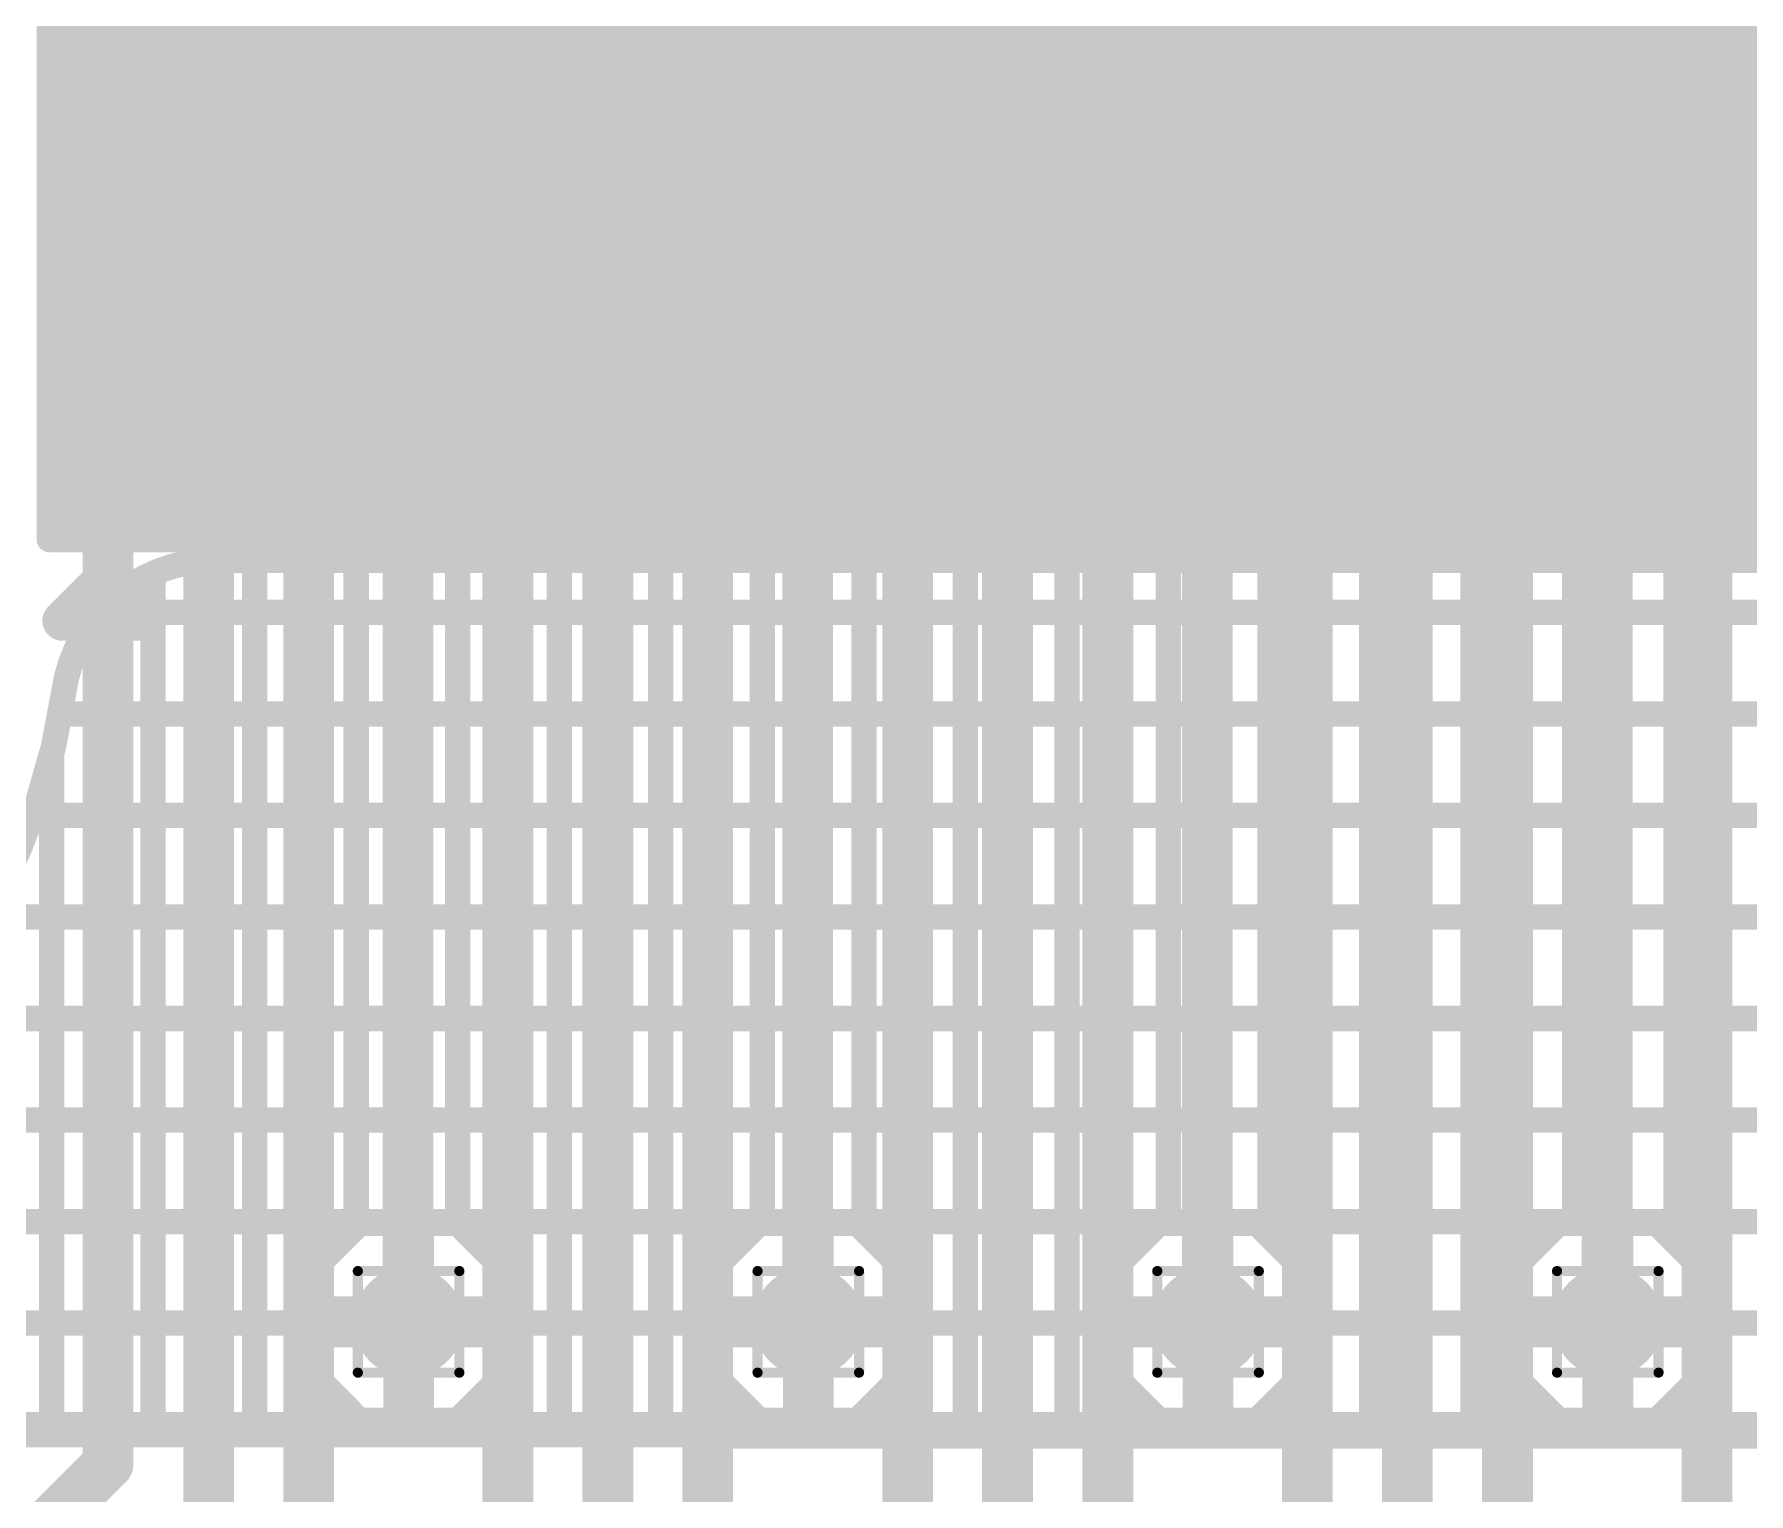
# Model space of a CAD drawing. Header units: millimetres. Extents: x 0 to 13.2, y -0.1 to 6.1.
# Drawn here: x 3.5545 to 3.8922, y 3.8461 to 4.1336 of the extents above; entities that cross this region are included whole.
import ezdxf

# ---------------------------------------------------------------- set-up
doc = ezdxf.new("R2010")
doc.units = ezdxf.units.MM
doc.header["$MEASUREMENT"] = 0
for name, color, linetype in [('BottomLayer', 5, 'Continuous'), ('BottomOverlay', 54, 'Continuous'), ('BottomPaste', 16, 'Continuous'), ('BottomSolder', 6, 'Continuous'), ('DrillDrawing', 1, 'Continuous'), ('TopLayer', 1, 'Continuous'), ('TopSolder', 216, 'Continuous'), ('ViaHoleLayer', 16, 'Continuous')]:
    doc.layers.add(name, color=color, linetype=linetype)

# ---------------------------------------------------------------- blocks, each defined once
blk = doc.blocks.new('32_____R______P_____B_9')
at = {"layer": 'BottomLayer'}
for points in [[(-0.29921, -0.07874), (-0.31102, -0.07874), (-0.31102, 0.07874), (-0.29921, 0.07874)], [(-0.27953, -0.07874), (-0.29134, -0.07874), (-0.29134, 0.07874), (-0.27953, 0.07874)], [(-0.25984, -0.07874), (-0.27165, -0.07874), (-0.27165, 0.07874), (-0.25984, 0.07874)], [(-0.24016, -0.07874), (-0.25197, -0.07874), (-0.25197, 0.07874), (-0.24016, 0.07874)], [(-0.22047, -0.07874), (-0.23228, -0.07874), (-0.23228, 0.07874), (-0.22047, 0.07874)], [(-0.20079, -0.07874), (-0.2126, -0.07874), (-0.2126, 0.07874), (-0.20079, 0.07874)], [(-0.1811, -0.07874), (-0.19291, -0.07874), (-0.19291, 0.07874), (-0.1811, 0.07874)], [(-0.16142, -0.07874), (-0.17323, -0.07874), (-0.17323, 0.07874), (-0.16142, 0.07874)], [(-0.14173, -0.07874), (-0.15354, -0.07874), (-0.15354, 0.07874), (-0.14173, 0.07874)], [(-0.12205, -0.07874), (-0.13386, -0.07874), (-0.13386, 0.07874), (-0.12205, 0.07874)], [(-0.10236, -0.07874), (-0.11417, -0.07874), (-0.11417, 0.07874), (-0.10236, 0.07874)], [(-0.08268, -0.07874), (-0.09449, -0.07874), (-0.09449, 0.07874), (-0.08268, 0.07874)], [(-0.06299, -0.07874), (-0.0748, -0.07874), (-0.0748, 0.07874), (-0.06299, 0.07874)], [(-0.04331, -0.07874), (-0.05512, -0.07874), (-0.05512, 0.07874), (-0.04331, 0.07874)], [(-0.02362, -0.07874), (-0.03543, -0.07874), (-0.03543, 0.07874), (-0.02362, 0.07874)], [(-0.00394, -0.07874), (-0.01575, -0.07874), (-0.01575, 0.07874), (-0.00394, 0.07874)], [(0.01575, -0.07874), (0.00394, -0.07874), (0.00394, 0.07874), (0.01575, 0.07874)], [(0.03543, -0.07874), (0.02362, -0.07874), (0.02362, 0.07874), (0.03543, 0.07874)], [(0.05512, -0.07874), (0.04331, -0.07874), (0.04331, 0.07874), (0.05512, 0.07874)], [(0.0748, -0.07874), (0.06299, -0.07874), (0.06299, 0.07874), (0.0748, 0.07874)], [(0.09449, -0.07874), (0.08268, -0.07874), (0.08268, 0.07874), (0.09449, 0.07874)], [(0.11417, -0.07874), (0.10236, -0.07874), (0.10236, 0.07874), (0.11417, 0.07874)], [(0.13386, -0.07874), (0.12205, -0.07874), (0.12205, 0.07874), (0.13386, 0.07874)], [(0.15354, -0.07874), (0.14173, -0.07874), (0.14173, 0.07874), (0.15354, 0.07874)], [(0.17323, -0.07874), (0.16142, -0.07874), (0.16142, 0.07874), (0.17323, 0.07874)], [(0.19291, -0.07874), (0.1811, -0.07874), (0.1811, 0.07874), (0.19291, 0.07874)], [(0.2126, -0.07874), (0.20079, -0.07874), (0.20079, 0.07874), (0.2126, 0.07874)], [(0.23228, -0.07874), (0.22047, -0.07874), (0.22047, 0.07874), (0.23228, 0.07874)], [(0.25197, -0.07874), (0.24016, -0.07874), (0.24016, 0.07874), (0.25197, 0.07874)], [(0.27165, -0.07874), (0.25984, -0.07874), (0.25984, 0.07874), (0.27165, 0.07874)], [(0.29134, -0.07874), (0.27953, -0.07874), (0.27953, 0.07874), (0.29134, 0.07874)], [(0.31102, -0.07874), (0.29921, -0.07874), (0.29921, 0.07874), (0.31102, 0.07874)]]:
    blk.add_hatch(color=5, dxfattribs=at).paths.add_polyline_path(points)
at = {"layer": 'BottomPaste'}
for points in [[(-0.29921, -0.07874), (-0.31102, -0.07874), (-0.31102, 0.07874), (-0.29921, 0.07874)], [(-0.27953, -0.07874), (-0.29134, -0.07874), (-0.29134, 0.07874), (-0.27953, 0.07874)], [(-0.25984, -0.07874), (-0.27165, -0.07874), (-0.27165, 0.07874), (-0.25984, 0.07874)], [(-0.24016, -0.07874), (-0.25197, -0.07874), (-0.25197, 0.07874), (-0.24016, 0.07874)], [(-0.22047, -0.07874), (-0.23228, -0.07874), (-0.23228, 0.07874), (-0.22047, 0.07874)], [(-0.20079, -0.07874), (-0.2126, -0.07874), (-0.2126, 0.07874), (-0.20079, 0.07874)], [(-0.1811, -0.07874), (-0.19291, -0.07874), (-0.19291, 0.07874), (-0.1811, 0.07874)], [(-0.16142, -0.07874), (-0.17323, -0.07874), (-0.17323, 0.07874), (-0.16142, 0.07874)], [(-0.14173, -0.07874), (-0.15354, -0.07874), (-0.15354, 0.07874), (-0.14173, 0.07874)], [(-0.12205, -0.07874), (-0.13386, -0.07874), (-0.13386, 0.07874), (-0.12205, 0.07874)], [(-0.10236, -0.07874), (-0.11417, -0.07874), (-0.11417, 0.07874), (-0.10236, 0.07874)], [(-0.08268, -0.07874), (-0.09449, -0.07874), (-0.09449, 0.07874), (-0.08268, 0.07874)], [(-0.06299, -0.07874), (-0.0748, -0.07874), (-0.0748, 0.07874), (-0.06299, 0.07874)], [(-0.04331, -0.07874), (-0.05512, -0.07874), (-0.05512, 0.07874), (-0.04331, 0.07874)], [(-0.02362, -0.07874), (-0.03543, -0.07874), (-0.03543, 0.07874), (-0.02362, 0.07874)], [(-0.00394, -0.07874), (-0.01575, -0.07874), (-0.01575, 0.07874), (-0.00394, 0.07874)], [(0.01575, -0.07874), (0.00394, -0.07874), (0.00394, 0.07874), (0.01575, 0.07874)], [(0.03543, -0.07874), (0.02362, -0.07874), (0.02362, 0.07874), (0.03543, 0.07874)], [(0.05512, -0.07874), (0.04331, -0.07874), (0.04331, 0.07874), (0.05512, 0.07874)], [(0.0748, -0.07874), (0.06299, -0.07874), (0.06299, 0.07874), (0.0748, 0.07874)], [(0.09449, -0.07874), (0.08268, -0.07874), (0.08268, 0.07874), (0.09449, 0.07874)], [(0.11417, -0.07874), (0.10236, -0.07874), (0.10236, 0.07874), (0.11417, 0.07874)], [(0.13386, -0.07874), (0.12205, -0.07874), (0.12205, 0.07874), (0.13386, 0.07874)], [(0.15354, -0.07874), (0.14173, -0.07874), (0.14173, 0.07874), (0.15354, 0.07874)], [(0.17323, -0.07874), (0.16142, -0.07874), (0.16142, 0.07874), (0.17323, 0.07874)], [(0.19291, -0.07874), (0.1811, -0.07874), (0.1811, 0.07874), (0.19291, 0.07874)], [(0.2126, -0.07874), (0.20079, -0.07874), (0.20079, 0.07874), (0.2126, 0.07874)], [(0.23228, -0.07874), (0.22047, -0.07874), (0.22047, 0.07874), (0.23228, 0.07874)], [(0.25197, -0.07874), (0.24016, -0.07874), (0.24016, 0.07874), (0.25197, 0.07874)], [(0.27165, -0.07874), (0.25984, -0.07874), (0.25984, 0.07874), (0.27165, 0.07874)], [(0.29134, -0.07874), (0.27953, -0.07874), (0.27953, 0.07874), (0.29134, 0.07874)], [(0.31102, -0.07874), (0.29921, -0.07874), (0.29921, 0.07874), (0.31102, 0.07874)]]:
    blk.add_hatch(color=16, dxfattribs=at).paths.add_polyline_path(points)
at = {"layer": 'BottomSolder'}
for points in [[(-0.29521, -0.08274), (-0.31502, -0.08274), (-0.31502, 0.08274), (-0.29521, 0.08274)], [(-0.27553, -0.08274), (-0.29534, -0.08274), (-0.29534, 0.08274), (-0.27553, 0.08274)], [(-0.25584, -0.08274), (-0.27565, -0.08274), (-0.27565, 0.08274), (-0.25584, 0.08274)], [(-0.23616, -0.08274), (-0.25597, -0.08274), (-0.25597, 0.08274), (-0.23616, 0.08274)], [(-0.21647, -0.08274), (-0.23628, -0.08274), (-0.23628, 0.08274), (-0.21647, 0.08274)], [(-0.19679, -0.08274), (-0.2166, -0.08274), (-0.2166, 0.08274), (-0.19679, 0.08274)], [(-0.1771, -0.08274), (-0.19691, -0.08274), (-0.19691, 0.08274), (-0.1771, 0.08274)], [(-0.15742, -0.08274), (-0.17723, -0.08274), (-0.17723, 0.08274), (-0.15742, 0.08274)], [(-0.13773, -0.08274), (-0.15754, -0.08274), (-0.15754, 0.08274), (-0.13773, 0.08274)], [(-0.11805, -0.08274), (-0.13786, -0.08274), (-0.13786, 0.08274), (-0.11805, 0.08274)], [(-0.09836, -0.08274), (-0.11817, -0.08274), (-0.11817, 0.08274), (-0.09836, 0.08274)], [(-0.07868, -0.08274), (-0.09849, -0.08274), (-0.09849, 0.08274), (-0.07868, 0.08274)], [(-0.05899, -0.08274), (-0.0788, -0.08274), (-0.0788, 0.08274), (-0.05899, 0.08274)], [(-0.03931, -0.08274), (-0.05912, -0.08274), (-0.05912, 0.08274), (-0.03931, 0.08274)], [(-0.01962, -0.08274), (-0.03943, -0.08274), (-0.03943, 0.08274), (-0.01962, 0.08274)], [(0.00006, -0.08274), (-0.01975, -0.08274), (-0.01975, 0.08274), (0.00006, 0.08274)], [(0.01975, -0.08274), (-0.00006, -0.08274), (-0.00006, 0.08274), (0.01975, 0.08274)], [(0.03943, -0.08274), (0.01962, -0.08274), (0.01962, 0.08274), (0.03943, 0.08274)], [(0.05912, -0.08274), (0.03931, -0.08274), (0.03931, 0.08274), (0.05912, 0.08274)], [(0.0788, -0.08274), (0.05899, -0.08274), (0.05899, 0.08274), (0.0788, 0.08274)], [(0.09849, -0.08274), (0.07868, -0.08274), (0.07868, 0.08274), (0.09849, 0.08274)], [(0.11817, -0.08274), (0.09836, -0.08274), (0.09836, 0.08274), (0.11817, 0.08274)], [(0.13786, -0.08274), (0.11805, -0.08274), (0.11805, 0.08274), (0.13786, 0.08274)], [(0.15754, -0.08274), (0.13773, -0.08274), (0.13773, 0.08274), (0.15754, 0.08274)], [(0.17723, -0.08274), (0.15742, -0.08274), (0.15742, 0.08274), (0.17723, 0.08274)], [(0.19691, -0.08274), (0.1771, -0.08274), (0.1771, 0.08274), (0.19691, 0.08274)], [(0.2166, -0.08274), (0.19679, -0.08274), (0.19679, 0.08274), (0.2166, 0.08274)], [(0.23628, -0.08274), (0.21647, -0.08274), (0.21647, 0.08274), (0.23628, 0.08274)], [(0.25597, -0.08274), (0.23616, -0.08274), (0.23616, 0.08274), (0.25597, 0.08274)], [(0.27565, -0.08274), (0.25584, -0.08274), (0.25584, 0.08274), (0.27565, 0.08274)], [(0.29534, -0.08274), (0.27553, -0.08274), (0.27553, 0.08274), (0.29534, 0.08274)], [(0.31502, -0.08274), (0.29521, -0.08274), (0.29521, 0.08274), (0.31502, 0.08274)]]:
    blk.add_hatch(color=6, dxfattribs=at).paths.add_polyline_path(points)
at = {"layer": 'BottomOverlay'}
for points, const_width in [([(0.31412, 0.1), (0.29912, 0.1)], 0.00787), ([(0.30612, 0.093), (0.29912, 0.1)], 0.00787), ([(0.31412, 0.1), (0.30712, 0.093)], 0.00787), ([(-0.31669, 0.084), (-0.31669, -0.079)], 0.005), ([(0.31669, 0.084), (-0.31669, 0.084)], 0.005), ([(0.31669, 0.084), (0.19512, 0.084)], 0.005), ([(0.31669, 0.084), (0.31669, -0.079)], 0.005)]:
    blk.add_lwpolyline(points, dxfattribs=dict(at, const_width=const_width))
for points, const_width in [([(0.29715, 0.1, 1), (0.30109, 0.1, 1)], 0.00394), ([(0.29715, 0.1, 1), (0.30109, 0.1, 1)], 0.00394), ([(0.31215, 0.1, 1), (0.31609, 0.1, 1)], 0.00394), ([(0.31215, 0.1, 1), (0.31609, 0.1, 1)], 0.00394), ([(0.30415, 0.093, 1), (0.30809, 0.093, 1)], 0.00394), ([(0.30515, 0.093, 1), (0.30909, 0.093, 1)], 0.00394), ([(-0.31794, 0.084, 1), (-0.31544, 0.084, 1)], 0.0025), ([(-0.31794, 0.084, 1), (-0.31544, 0.084, 1)], 0.0025), ([(0.19387, 0.084, 1), (0.19637, 0.084, 1)], 0.0025), ([(0.31544, 0.084, 1), (0.31794, 0.084, 1)], 0.0025), ([(0.31544, 0.084, 1), (0.31794, 0.084, 1)], 0.0025), ([(0.31544, 0.084, 1), (0.31794, 0.084, 1)], 0.0025), ([(-0.31794, -0.079, 1), (-0.31544, -0.079, 1)], 0.0025), ([(0.31544, -0.079, 1), (0.31794, -0.079, 1)], 0.0025)]:
    blk.add_lwpolyline(points, format="xyb", close=True, dxfattribs=dict(at, const_width=const_width))

msp = doc.modelspace()

# ---------------------------------------------------------------- hatches: boundary and pattern name
at = {"layer": 'BottomLayer'}
h = msp.add_hatch(color=5, dxfattribs=at)
edge = h.paths.add_edge_path()
edge.add_arc((3.62819, 3.88), 0.00689, 0, 360)
h = msp.add_hatch(color=5, dxfattribs=at)
edge = h.paths.add_edge_path()
edge.add_arc((3.70693, 3.88), 0.00689, 0, 360)
h = msp.add_hatch(color=5, dxfattribs=at)
edge = h.paths.add_edge_path()
edge.add_arc((3.78567, 3.88), 0.00689, 0, 360)
h = msp.add_hatch(color=5, dxfattribs=at)
edge = h.paths.add_edge_path()
edge.add_arc((3.86441, 3.88), 0.00689, 0, 360)
at = {"layer": 'BottomSolder'}
h = msp.add_hatch(color=6, dxfattribs=at)
edge = h.paths.add_edge_path()
edge.add_arc((3.62819, 3.88), 0.01089, 0, 360)
h = msp.add_hatch(color=6, dxfattribs=at)
edge = h.paths.add_edge_path()
edge.add_arc((3.70693, 3.88), 0.01089, 0, 360)
h = msp.add_hatch(color=6, dxfattribs=at)
edge = h.paths.add_edge_path()
edge.add_arc((3.78567, 3.88), 0.01089, 0, 360)
h = msp.add_hatch(color=6, dxfattribs=at)
edge = h.paths.add_edge_path()
edge.add_arc((3.86441, 3.88), 0.01089, 0, 360)
at = {"layer": 'TopLayer'}
h = msp.add_hatch(color=1, dxfattribs=at)
edge = h.paths.add_edge_path()
edge.add_arc((3.62819, 3.88), 0.00689, 0, 360)
h = msp.add_hatch(color=1, dxfattribs=at)
edge = h.paths.add_edge_path()
edge.add_arc((3.70693, 3.88), 0.00689, 0, 360)
h = msp.add_hatch(color=1, dxfattribs=at)
edge = h.paths.add_edge_path()
edge.add_arc((3.78567, 3.88), 0.00689, 0, 360)
h = msp.add_hatch(color=1, dxfattribs=at)
edge = h.paths.add_edge_path()
edge.add_arc((3.86441, 3.88), 0.00689, 0, 360)
at = {"layer": 'TopSolder'}
h = msp.add_hatch(color=216, dxfattribs=at)
edge = h.paths.add_edge_path()
edge.add_arc((3.62819, 3.88), 0.01089, 0, 360)
h = msp.add_hatch(color=216, dxfattribs=at)
edge = h.paths.add_edge_path()
edge.add_arc((3.70693, 3.88), 0.01089, 0, 360)
h = msp.add_hatch(color=216, dxfattribs=at)
edge = h.paths.add_edge_path()
edge.add_arc((3.78567, 3.88), 0.01089, 0, 360)
h = msp.add_hatch(color=216, dxfattribs=at)
edge = h.paths.add_edge_path()
edge.add_arc((3.86441, 3.88), 0.01089, 0, 360)
at = {"layer": 'ViaHoleLayer'}
h = msp.add_hatch(color=16, dxfattribs=at)
edge = h.paths.add_edge_path()
edge.add_arc((3.62819, 3.88), 0.00394, 0, 360)
h = msp.add_hatch(color=16, dxfattribs=at)
edge = h.paths.add_edge_path()
edge.add_arc((3.70693, 3.88), 0.00394, 0, 360)
h = msp.add_hatch(color=16, dxfattribs=at)
edge = h.paths.add_edge_path()
edge.add_arc((3.78567, 3.88), 0.00394, 0, 360)
h = msp.add_hatch(color=16, dxfattribs=at)
edge = h.paths.add_edge_path()
edge.add_arc((3.86441, 3.88), 0.00394, 0, 360)

# ---------------------------------------------------------------- linework, layer by layer
at = {"layer": 'BottomLayer', "const_width": 0.01}
for points in [[(3.569, 3.852), (3.569, 4.1181)], [(3.58868, 4.1181), (3.58879, 4.118)], [(3.58879, 3.8204), (3.58879, 4.118)], [(3.60837, 4.1181), (3.60852, 4.11795)], [(3.60852, 3.76), (3.60852, 4.11795)], [(3.62806, 3.88), (3.62806, 4.1181)], [(3.64774, 3.76862), (3.64774, 4.1181)], [(3.66743, 3.8203), (3.66743, 4.1181)], [(3.68711, 3.76), (3.68711, 4.1181)], [(3.7068, 3.88), (3.7068, 4.1181)], [(3.72648, 3.72348), (3.72648, 4.1181)], [(3.74617, 3.8203), (3.74617, 4.1181)], [(3.76585, 4.1181), (3.76592, 4.11803)], [(3.76592, 3.76007), (3.76592, 4.11803)], [(3.78554, 3.88), (3.78554, 4.1181)], [(3.80522, 3.66022), (3.80522, 4.1181)], [(3.82491, 3.8203), (3.82491, 4.1181)], [(3.84459, 4.1181), (3.84466, 4.11803)], [(3.84466, 3.76007), (3.84466, 4.11803)], [(3.86428, 3.88), (3.86428, 4.1181)], [(3.88396, 3.67404), (3.88396, 4.1181)], [(3.549, 3.832), (3.569, 3.852)]]:
    msp.add_lwpolyline(points, dxfattribs=at)
at = {"layer": 'BottomLayer', "const_width": 0.005}
for points in [[(3.5665, 4.1181, 1), (3.5715, 4.1181, 1)], [(3.58618, 4.1181, 1), (3.59118, 4.1181, 1)], [(3.58629, 4.118, 1), (3.59129, 4.118, 1)], [(3.58629, 4.118, 1), (3.59129, 4.118, 1)], [(3.60587, 4.1181, 1), (3.61087, 4.1181, 1)], [(3.60602, 4.11795, 1), (3.61102, 4.11795, 1)], [(3.60602, 4.11795, 1), (3.61102, 4.11795, 1)], [(3.62556, 4.1181, 1), (3.63056, 4.1181, 1)], [(3.64524, 4.1181, 1), (3.65024, 4.1181, 1)], [(3.66493, 4.1181, 1), (3.66993, 4.1181, 1)], [(3.68461, 4.1181, 1), (3.68961, 4.1181, 1)], [(3.7043, 4.1181, 1), (3.7093, 4.1181, 1)], [(3.72398, 4.1181, 1), (3.72898, 4.1181, 1)], [(3.74367, 4.1181, 1), (3.74867, 4.1181, 1)], [(3.76335, 4.1181, 1), (3.76835, 4.1181, 1)], [(3.76342, 4.11803, 1), (3.76842, 4.11803, 1)], [(3.76342, 4.11803, 1), (3.76842, 4.11803, 1)], [(3.78304, 4.1181, 1), (3.78804, 4.1181, 1)], [(3.80272, 4.1181, 1), (3.80772, 4.1181, 1)], [(3.82241, 4.1181, 1), (3.82741, 4.1181, 1)], [(3.84209, 4.1181, 1), (3.84709, 4.1181, 1)], [(3.84216, 4.11803, 1), (3.84716, 4.11803, 1)], [(3.84216, 4.11803, 1), (3.84716, 4.11803, 1)], [(3.86178, 4.1181, 1), (3.86678, 4.1181, 1)], [(3.88146, 4.1181, 1), (3.88646, 4.1181, 1)], [(3.62556, 3.88, 1), (3.63056, 3.88, 1)], [(3.7043, 3.88, 1), (3.7093, 3.88, 1)], [(3.78304, 3.88, 1), (3.78804, 3.88, 1)], [(3.86178, 3.88, 1), (3.86678, 3.88, 1)], [(3.5665, 3.852, 1), (3.5715, 3.852, 1)], [(3.5665, 3.852, 1), (3.5715, 3.852, 1)]]:
    msp.add_lwpolyline(points, format="xyb", close=True, dxfattribs=at)
at = {"layer": 'DrillDrawing', "const_width": 0.002}
for points in [[(3.61819, 3.89), (3.63819, 3.89)], [(3.61819, 3.87), (3.61819, 3.89)], [(3.63819, 3.87), (3.63819, 3.89)], [(3.69693, 3.89), (3.71693, 3.89)], [(3.69693, 3.87), (3.69693, 3.89)], [(3.71693, 3.87), (3.71693, 3.89)], [(3.77567, 3.89), (3.79567, 3.89)], [(3.77567, 3.87), (3.77567, 3.89)], [(3.79567, 3.87), (3.79567, 3.89)], [(3.85441, 3.89), (3.87441, 3.89)], [(3.85441, 3.87), (3.85441, 3.89)], [(3.87441, 3.87), (3.87441, 3.89)], [(3.61819, 3.87), (3.63819, 3.87)], [(3.69693, 3.87), (3.71693, 3.87)], [(3.77567, 3.87), (3.79567, 3.87)], [(3.85441, 3.87), (3.87441, 3.87)]]:
    msp.add_lwpolyline(points, dxfattribs=at)
at = {"layer": 'DrillDrawing', "const_width": 0.001}
for points in [[(3.61769, 3.89, 1), (3.61869, 3.89, 1)], [(3.61769, 3.89, 1), (3.61869, 3.89, 1)], [(3.63769, 3.89, 1), (3.63869, 3.89, 1)], [(3.63769, 3.89, 1), (3.63869, 3.89, 1)], [(3.69643, 3.89, 1), (3.69743, 3.89, 1)], [(3.69643, 3.89, 1), (3.69743, 3.89, 1)], [(3.71643, 3.89, 1), (3.71743, 3.89, 1)], [(3.71643, 3.89, 1), (3.71743, 3.89, 1)], [(3.77517, 3.89, 1), (3.77617, 3.89, 1)], [(3.77517, 3.89, 1), (3.77617, 3.89, 1)], [(3.79517, 3.89, 1), (3.79617, 3.89, 1)], [(3.79517, 3.89, 1), (3.79617, 3.89, 1)], [(3.85391, 3.89, 1), (3.85491, 3.89, 1)], [(3.85391, 3.89, 1), (3.85491, 3.89, 1)], [(3.87391, 3.89, 1), (3.87491, 3.89, 1)], [(3.87391, 3.89, 1), (3.87491, 3.89, 1)], [(3.61769, 3.87, 1), (3.61869, 3.87, 1)], [(3.61769, 3.87, 1), (3.61869, 3.87, 1)], [(3.63769, 3.87, 1), (3.63869, 3.87, 1)], [(3.63769, 3.87, 1), (3.63869, 3.87, 1)], [(3.69643, 3.87, 1), (3.69743, 3.87, 1)], [(3.69643, 3.87, 1), (3.69743, 3.87, 1)], [(3.71643, 3.87, 1), (3.71743, 3.87, 1)], [(3.71643, 3.87, 1), (3.71743, 3.87, 1)], [(3.77517, 3.87, 1), (3.77617, 3.87, 1)], [(3.77517, 3.87, 1), (3.77617, 3.87, 1)], [(3.79517, 3.87, 1), (3.79617, 3.87, 1)], [(3.79517, 3.87, 1), (3.79617, 3.87, 1)], [(3.85391, 3.87, 1), (3.85491, 3.87, 1)], [(3.85391, 3.87, 1), (3.85491, 3.87, 1)], [(3.87391, 3.87, 1), (3.87491, 3.87, 1)], [(3.87391, 3.87, 1), (3.87491, 3.87, 1)]]:
    msp.add_lwpolyline(points, format="xyb", close=True, dxfattribs=at)
at = {"layer": 'TopLayer', "const_width": 0.005}
for points in [[(3.56028, 4.00407, -0.374989), (3.59, 4.03)], [(3.56028, 4.00407, -0.414969), (3.42686, 3.9038)]]:
    msp.add_lwpolyline(points, format="xyb", dxfattribs=at)
at = {"layer": 'TopLayer'}
for points, const_width in [([(3.59, 4.03), (4.157, 4.03)], 0.005), ([(3.59787, 3.8578), (3.59787, 4.03)], 0.005), ([(3.61787, 3.89876), (3.61787, 4.03)], 0.005), ([(3.63787, 3.89939), (3.63787, 4.03)], 0.005), ([(3.65787, 3.8578), (3.65787, 4.03)], 0.005), ([(3.67787, 3.8578), (3.67787, 4.03)], 0.005), ([(3.69787, 3.89939), (3.69787, 4.03)], 0.005), ([(3.71787, 3.89814), (3.71787, 4.03)], 0.005), ([(3.73787, 3.8575), (3.73787, 4.03)], 0.005), ([(3.75787, 3.8575), (3.75787, 4.03)], 0.005), ([(3.77787, 3.89939), (3.77787, 4.03)], 0.005), ([(3.79787, 3.89688), (3.79787, 4.03)], 0.005), ([(3.81787, 3.8575), (3.81787, 4.03)], 0.005), ([(3.83787, 3.8575), (3.83787, 4.03)], 0.005), ([(3.85787, 3.89939), (3.85787, 4.03)], 0.005), ([(3.87787, 3.89562), (3.87787, 4.03)], 0.005), ([(3.57787, 3.8578), (3.57787, 4.02744)], 0.005), ([(3.56742, 4.01975), (4.1758, 4.01975)], 0.005), ([(3.55959, 3.99975), (4.18444, 3.99975)], 0.005), ([(3.55787, 3.8578), (3.55787, 3.99175)], 0.005), ([(3.55417, 3.97975), (4.19155, 3.97975)], 0.005), ([(3.54458, 3.95975), (4.20244, 3.95975)], 0.005), ([(3.52944, 3.93975), (4.21834, 3.93975)], 0.005), ([(3.50477, 3.91975), (4.24227, 3.91975)], 0.005), ([(3.28604, 3.89975), (4.28952, 3.89975)], 0.005), ([(3.6088, 3.88969), (3.61849, 3.89939)], 0.005), ([(3.61849, 3.89939), (3.63788, 3.89939)], 0.005), ([(3.62819, 3.88), (3.62819, 3.89689)], 0.01), ([(3.63788, 3.89939), (3.64758, 3.88969)], 0.005), ([(3.68754, 3.88969), (3.69723, 3.89939)], 0.005), ([(3.69723, 3.89939), (3.71662, 3.89939)], 0.005), ([(3.70693, 3.88), (3.70693, 3.89689)], 0.01), ([(3.71662, 3.89939), (3.72632, 3.88969)], 0.005), ([(3.76628, 3.88969), (3.77597, 3.89939)], 0.005), ([(3.77597, 3.89939), (3.79536, 3.89939)], 0.005), ([(3.78567, 3.88), (3.78567, 3.89689)], 0.01), ([(3.79536, 3.89939), (3.80506, 3.88969)], 0.005), ([(3.84502, 3.88969), (3.85471, 3.89939)], 0.005), ([(3.85471, 3.89939), (3.8741, 3.89939)], 0.005), ([(3.86441, 3.88), (3.86441, 3.89689)], 0.01), ([(3.8741, 3.89939), (3.8838, 3.88969)], 0.005), ([(3.6088, 3.87031), (3.6088, 3.88969)], 0.005), ([(3.64758, 3.87031), (3.64758, 3.88969)], 0.005), ([(3.68754, 3.87031), (3.68754, 3.88969)], 0.005), ([(3.72632, 3.87031), (3.72632, 3.88969)], 0.005), ([(3.76628, 3.87031), (3.76628, 3.88969)], 0.005), ([(3.80506, 3.87031), (3.80506, 3.88969)], 0.005), ([(3.84502, 3.87031), (3.84502, 3.88969)], 0.005), ([(3.8838, 3.87031), (3.8838, 3.88969)], 0.005), ([(3.6113, 3.88), (3.62819, 3.88)], 0.01), ([(3.62819, 3.88), (3.64508, 3.88)], 0.01), ([(3.62819, 3.86311), (3.62819, 3.88)], 0.01), ([(3.69004, 3.88), (3.70693, 3.88)], 0.01), ([(3.70693, 3.86311), (3.70693, 3.88)], 0.01), ([(3.70693, 3.88), (3.72382, 3.88)], 0.01), ([(3.76878, 3.88), (3.78567, 3.88)], 0.01), ([(3.78567, 3.88), (3.80256, 3.88)], 0.01), ([(3.78567, 3.86311), (3.78567, 3.88)], 0.01), ([(3.84752, 3.88), (3.86441, 3.88)], 0.01), ([(3.86441, 3.88), (3.8813, 3.88)], 0.01), ([(3.86441, 3.86311), (3.86441, 3.88)], 0.01), ([(3.47639, 3.87975), (3.6088, 3.87975)], 0.005), ([(3.64758, 3.87975), (3.68754, 3.87975)], 0.005), ([(3.72632, 3.87975), (3.76628, 3.87975)], 0.005), ([(3.80506, 3.87975), (3.84502, 3.87975)], 0.005), ([(3.8838, 3.87975), (3.92376, 3.87975)], 0.005), ([(3.6088, 3.87031), (3.61849, 3.86061)], 0.005), ([(3.63788, 3.86061), (3.64758, 3.87031)], 0.005), ([(3.68754, 3.87031), (3.69723, 3.86061)], 0.005), ([(3.71662, 3.86061), (3.72632, 3.87031)], 0.005), ([(3.76628, 3.87031), (3.77597, 3.86061)], 0.005), ([(3.79536, 3.86061), (3.80506, 3.87031)], 0.005), ([(3.84502, 3.87031), (3.85471, 3.86061)], 0.005), ([(3.8741, 3.86061), (3.8838, 3.87031)], 0.005), ([(3.87787, 3.8575), (3.87787, 3.86437)], 0.005), ([(3.61787, 3.8578), (3.61787, 3.86124)], 0.005), ([(3.71787, 3.8575), (3.71787, 3.86186)], 0.005), ([(3.79787, 3.8575), (3.79787, 3.86312)], 0.005), ([(3.46984, 3.85975), (4.48, 3.85975)], 0.005), ([(3.51105, 3.8578), (3.68631, 3.8578)], 0.005), ([(3.61849, 3.86061), (3.63788, 3.86061)], 0.005), ([(3.68661, 3.8575), (3.76692, 3.8575)], 0.005), ([(3.69723, 3.86061), (3.71662, 3.86061)], 0.005), ([(3.69787, 3.8575), (3.69787, 3.86061)], 0.005), ([(3.76692, 3.8575), (3.80442, 3.8575)], 0.005), ([(3.76692, 3.8575), (3.80442, 3.8575)], 0.005), ([(3.77597, 3.86061), (3.79536, 3.86061)], 0.005), ([(3.77787, 3.8575), (3.77787, 3.86061)], 0.005), ([(3.80442, 3.8575), (3.84566, 3.8575)], 0.005), ([(3.84566, 3.8575), (3.88316, 3.8575)], 0.005), ([(3.84566, 3.8575), (3.88316, 3.8575)], 0.005), ([(3.85471, 3.86061), (3.8741, 3.86061)], 0.005), ([(3.85787, 3.8575), (3.85787, 3.86061)], 0.005), ([(3.88316, 3.8575), (4.18525, 3.8575)], 0.005)]:
    msp.add_lwpolyline(points, dxfattribs=dict(at, const_width=const_width))
for points, const_width in [([(3.58875, 4.03, 1), (3.59125, 4.03, 1)], 0.0025), ([(3.58875, 4.03, 1), (3.59125, 4.03, 1)], 0.0025), ([(3.59662, 4.03, 1), (3.59912, 4.03, 1)], 0.0025), ([(3.61662, 4.03, 1), (3.61912, 4.03, 1)], 0.0025), ([(3.63662, 4.03, 1), (3.63912, 4.03, 1)], 0.0025), ([(3.65662, 4.03, 1), (3.65912, 4.03, 1)], 0.0025), ([(3.67662, 4.03, 1), (3.67912, 4.03, 1)], 0.0025), ([(3.69662, 4.03, 1), (3.69912, 4.03, 1)], 0.0025), ([(3.71662, 4.03, 1), (3.71912, 4.03, 1)], 0.0025), ([(3.73662, 4.03, 1), (3.73912, 4.03, 1)], 0.0025), ([(3.75662, 4.03, 1), (3.75912, 4.03, 1)], 0.0025), ([(3.77662, 4.03, 1), (3.77912, 4.03, 1)], 0.0025), ([(3.79662, 4.03, 1), (3.79912, 4.03, 1)], 0.0025), ([(3.81662, 4.03, 1), (3.81912, 4.03, 1)], 0.0025), ([(3.83662, 4.03, 1), (3.83912, 4.03, 1)], 0.0025), ([(3.85662, 4.03, 1), (3.85912, 4.03, 1)], 0.0025), ([(3.87662, 4.03, 1), (3.87912, 4.03, 1)], 0.0025), ([(3.57662, 4.02744, 1), (3.57912, 4.02744, 1)], 0.0025), ([(3.56617, 4.01975, 1), (3.56867, 4.01975, 1)], 0.0025), ([(3.55903, 4.00407, 1), (3.56153, 4.00407, 1)], 0.0025), ([(3.55903, 4.00407, 1), (3.56153, 4.00407, 1)], 0.0025), ([(3.55834, 3.99975, 1), (3.56084, 3.99975, 1)], 0.0025), ([(3.55662, 3.99175, 1), (3.55912, 3.99175, 1)], 0.0025), ([(3.55292, 3.97975, 1), (3.55542, 3.97975, 1)], 0.0025), ([(3.61662, 3.89876, 1), (3.61912, 3.89876, 1)], 0.0025), ([(3.61724, 3.89939, 1), (3.61974, 3.89939, 1)], 0.0025), ([(3.61724, 3.89939, 1), (3.61974, 3.89939, 1)], 0.0025), ([(3.62569, 3.89689, 1), (3.63069, 3.89689, 1)], 0.005), ([(3.63662, 3.89939, 1), (3.63912, 3.89939, 1)], 0.0025), ([(3.63663, 3.89939, 1), (3.63913, 3.89939, 1)], 0.0025), ([(3.63663, 3.89939, 1), (3.63913, 3.89939, 1)], 0.0025), ([(3.69598, 3.89939, 1), (3.69848, 3.89939, 1)], 0.0025), ([(3.69598, 3.89939, 1), (3.69848, 3.89939, 1)], 0.0025), ([(3.69662, 3.89939, 1), (3.69912, 3.89939, 1)], 0.0025), ([(3.70443, 3.89689, 1), (3.70943, 3.89689, 1)], 0.005), ([(3.71537, 3.89939, 1), (3.71787, 3.89939, 1)], 0.0025), ([(3.71537, 3.89939, 1), (3.71787, 3.89939, 1)], 0.0025), ([(3.71662, 3.89814, 1), (3.71912, 3.89814, 1)], 0.0025), ([(3.77472, 3.89939, 1), (3.77722, 3.89939, 1)], 0.0025), ([(3.77472, 3.89939, 1), (3.77722, 3.89939, 1)], 0.0025), ([(3.77662, 3.89939, 1), (3.77912, 3.89939, 1)], 0.0025), ([(3.78317, 3.89689, 1), (3.78817, 3.89689, 1)], 0.005), ([(3.79411, 3.89939, 1), (3.79661, 3.89939, 1)], 0.0025), ([(3.79411, 3.89939, 1), (3.79661, 3.89939, 1)], 0.0025), ([(3.85346, 3.89939, 1), (3.85596, 3.89939, 1)], 0.0025), ([(3.85346, 3.89939, 1), (3.85596, 3.89939, 1)], 0.0025), ([(3.85662, 3.89939, 1), (3.85912, 3.89939, 1)], 0.0025), ([(3.86191, 3.89689, 1), (3.86691, 3.89689, 1)], 0.005), ([(3.87285, 3.89939, 1), (3.87535, 3.89939, 1)], 0.0025), ([(3.87285, 3.89939, 1), (3.87535, 3.89939, 1)], 0.0025), ([(3.79662, 3.89688, 1), (3.79912, 3.89688, 1)], 0.0025), ([(3.87662, 3.89562, 1), (3.87912, 3.89562, 1)], 0.0025), ([(3.60755, 3.88969, 1), (3.61005, 3.88969, 1)], 0.0025), ([(3.60755, 3.88969, 1), (3.61005, 3.88969, 1)], 0.0025), ([(3.64633, 3.88969, 1), (3.64883, 3.88969, 1)], 0.0025), ([(3.64633, 3.88969, 1), (3.64883, 3.88969, 1)], 0.0025), ([(3.68629, 3.88969, 1), (3.68879, 3.88969, 1)], 0.0025), ([(3.68629, 3.88969, 1), (3.68879, 3.88969, 1)], 0.0025), ([(3.72507, 3.88969, 1), (3.72757, 3.88969, 1)], 0.0025), ([(3.72507, 3.88969, 1), (3.72757, 3.88969, 1)], 0.0025), ([(3.76503, 3.88969, 1), (3.76753, 3.88969, 1)], 0.0025), ([(3.76503, 3.88969, 1), (3.76753, 3.88969, 1)], 0.0025), ([(3.80381, 3.88969, 1), (3.80631, 3.88969, 1)], 0.0025), ([(3.80381, 3.88969, 1), (3.80631, 3.88969, 1)], 0.0025), ([(3.84377, 3.88969, 1), (3.84627, 3.88969, 1)], 0.0025), ([(3.84377, 3.88969, 1), (3.84627, 3.88969, 1)], 0.0025), ([(3.88255, 3.88969, 1), (3.88505, 3.88969, 1)], 0.0025), ([(3.88255, 3.88969, 1), (3.88505, 3.88969, 1)], 0.0025), ([(3.6088, 3.88, 1), (3.6138, 3.88, 1)], 0.005), ([(3.62569, 3.88, 1), (3.63069, 3.88, 1)], 0.005), ([(3.62569, 3.88, 1), (3.63069, 3.88, 1)], 0.005), ([(3.62569, 3.88, 1), (3.63069, 3.88, 1)], 0.005), ([(3.62569, 3.88, 1), (3.63069, 3.88, 1)], 0.005), ([(3.64258, 3.88, 1), (3.64758, 3.88, 1)], 0.005), ([(3.68754, 3.88, 1), (3.69254, 3.88, 1)], 0.005), ([(3.70443, 3.88, 1), (3.70943, 3.88, 1)], 0.005), ([(3.70443, 3.88, 1), (3.70943, 3.88, 1)], 0.005), ([(3.70443, 3.88, 1), (3.70943, 3.88, 1)], 0.005), ([(3.70443, 3.88, 1), (3.70943, 3.88, 1)], 0.005), ([(3.72132, 3.88, 1), (3.72632, 3.88, 1)], 0.005), ([(3.76628, 3.88, 1), (3.77128, 3.88, 1)], 0.005), ([(3.78317, 3.88, 1), (3.78817, 3.88, 1)], 0.005), ([(3.78317, 3.88, 1), (3.78817, 3.88, 1)], 0.005), ([(3.78317, 3.88, 1), (3.78817, 3.88, 1)], 0.005), ([(3.78317, 3.88, 1), (3.78817, 3.88, 1)], 0.005), ([(3.80006, 3.88, 1), (3.80506, 3.88, 1)], 0.005), ([(3.84502, 3.88, 1), (3.85002, 3.88, 1)], 0.005), ([(3.86191, 3.88, 1), (3.86691, 3.88, 1)], 0.005), ([(3.86191, 3.88, 1), (3.86691, 3.88, 1)], 0.005), ([(3.86191, 3.88, 1), (3.86691, 3.88, 1)], 0.005), ([(3.86191, 3.88, 1), (3.86691, 3.88, 1)], 0.005), ([(3.8788, 3.88, 1), (3.8838, 3.88, 1)], 0.005), ([(3.60755, 3.87975, 1), (3.61005, 3.87975, 1)], 0.0025), ([(3.64633, 3.87975, 1), (3.64883, 3.87975, 1)], 0.0025), ([(3.68629, 3.87975, 1), (3.68879, 3.87975, 1)], 0.0025), ([(3.72507, 3.87975, 1), (3.72757, 3.87975, 1)], 0.0025), ([(3.76503, 3.87975, 1), (3.76753, 3.87975, 1)], 0.0025), ([(3.80381, 3.87975, 1), (3.80631, 3.87975, 1)], 0.0025), ([(3.84377, 3.87975, 1), (3.84627, 3.87975, 1)], 0.0025), ([(3.88255, 3.87975, 1), (3.88505, 3.87975, 1)], 0.0025), ([(3.60755, 3.87031, 1), (3.61005, 3.87031, 1)], 0.0025), ([(3.60755, 3.87031, 1), (3.61005, 3.87031, 1)], 0.0025), ([(3.64633, 3.87031, 1), (3.64883, 3.87031, 1)], 0.0025), ([(3.64633, 3.87031, 1), (3.64883, 3.87031, 1)], 0.0025), ([(3.68629, 3.87031, 1), (3.68879, 3.87031, 1)], 0.0025), ([(3.68629, 3.87031, 1), (3.68879, 3.87031, 1)], 0.0025), ([(3.72507, 3.87031, 1), (3.72757, 3.87031, 1)], 0.0025), ([(3.72507, 3.87031, 1), (3.72757, 3.87031, 1)], 0.0025), ([(3.76503, 3.87031, 1), (3.76753, 3.87031, 1)], 0.0025), ([(3.76503, 3.87031, 1), (3.76753, 3.87031, 1)], 0.0025), ([(3.80381, 3.87031, 1), (3.80631, 3.87031, 1)], 0.0025), ([(3.80381, 3.87031, 1), (3.80631, 3.87031, 1)], 0.0025), ([(3.84377, 3.87031, 1), (3.84627, 3.87031, 1)], 0.0025), ([(3.84377, 3.87031, 1), (3.84627, 3.87031, 1)], 0.0025), ([(3.88255, 3.87031, 1), (3.88505, 3.87031, 1)], 0.0025), ([(3.88255, 3.87031, 1), (3.88505, 3.87031, 1)], 0.0025), ([(3.62569, 3.86311, 1), (3.63069, 3.86311, 1)], 0.005), ([(3.70443, 3.86311, 1), (3.70943, 3.86311, 1)], 0.005), ([(3.78317, 3.86311, 1), (3.78817, 3.86311, 1)], 0.005), ([(3.86191, 3.86311, 1), (3.86691, 3.86311, 1)], 0.005), ([(3.87662, 3.86437, 1), (3.87912, 3.86437, 1)], 0.0025), ([(3.61662, 3.86124, 1), (3.61912, 3.86124, 1)], 0.0025), ([(3.71662, 3.86186, 1), (3.71912, 3.86186, 1)], 0.0025), ([(3.79662, 3.86312, 1), (3.79912, 3.86312, 1)], 0.0025), ([(3.55662, 3.8578, 1), (3.55912, 3.8578, 1)], 0.0025), ([(3.57662, 3.8578, 1), (3.57912, 3.8578, 1)], 0.0025), ([(3.59662, 3.8578, 1), (3.59912, 3.8578, 1)], 0.0025), ([(3.61662, 3.8578, 1), (3.61912, 3.8578, 1)], 0.0025), ([(3.61724, 3.86061, 1), (3.61974, 3.86061, 1)], 0.0025), ([(3.61724, 3.86061, 1), (3.61974, 3.86061, 1)], 0.0025), ([(3.63663, 3.86061, 1), (3.63913, 3.86061, 1)], 0.0025), ([(3.63663, 3.86061, 1), (3.63913, 3.86061, 1)], 0.0025), ([(3.65662, 3.8578, 1), (3.65912, 3.8578, 1)], 0.0025), ([(3.67662, 3.8578, 1), (3.67912, 3.8578, 1)], 0.0025), ([(3.68506, 3.8578, 1), (3.68756, 3.8578, 1)], 0.0025), ([(3.68536, 3.8575, 1), (3.68786, 3.8575, 1)], 0.0025), ([(3.69598, 3.86061, 1), (3.69848, 3.86061, 1)], 0.0025), ([(3.69598, 3.86061, 1), (3.69848, 3.86061, 1)], 0.0025), ([(3.69662, 3.86061, 1), (3.69912, 3.86061, 1)], 0.0025), ([(3.69662, 3.8575, 1), (3.69912, 3.8575, 1)], 0.0025), ([(3.71537, 3.86061, 1), (3.71787, 3.86061, 1)], 0.0025), ([(3.71537, 3.86061, 1), (3.71787, 3.86061, 1)], 0.0025), ([(3.71662, 3.8575, 1), (3.71912, 3.8575, 1)], 0.0025), ([(3.73662, 3.8575, 1), (3.73912, 3.8575, 1)], 0.0025), ([(3.75662, 3.8575, 1), (3.75912, 3.8575, 1)], 0.0025), ([(3.76567, 3.8575, 1), (3.76817, 3.8575, 1)], 0.0025), ([(3.76567, 3.8575, 1), (3.76817, 3.8575, 1)], 0.0025), ([(3.76567, 3.8575, 1), (3.76817, 3.8575, 1)], 0.0025), ([(3.77472, 3.86061, 1), (3.77722, 3.86061, 1)], 0.0025), ([(3.77472, 3.86061, 1), (3.77722, 3.86061, 1)], 0.0025), ([(3.77662, 3.86061, 1), (3.77912, 3.86061, 1)], 0.0025), ([(3.77662, 3.8575, 1), (3.77912, 3.8575, 1)], 0.0025), ([(3.79411, 3.86061, 1), (3.79661, 3.86061, 1)], 0.0025), ([(3.79411, 3.86061, 1), (3.79661, 3.86061, 1)], 0.0025), ([(3.79662, 3.8575, 1), (3.79912, 3.8575, 1)], 0.0025), ([(3.80317, 3.8575, 1), (3.80567, 3.8575, 1)], 0.0025), ([(3.80317, 3.8575, 1), (3.80567, 3.8575, 1)], 0.0025), ([(3.80317, 3.8575, 1), (3.80567, 3.8575, 1)], 0.0025), ([(3.81662, 3.8575, 1), (3.81912, 3.8575, 1)], 0.0025), ([(3.83662, 3.8575, 1), (3.83912, 3.8575, 1)], 0.0025), ([(3.84441, 3.8575, 1), (3.84691, 3.8575, 1)], 0.0025), ([(3.84441, 3.8575, 1), (3.84691, 3.8575, 1)], 0.0025), ([(3.84441, 3.8575, 1), (3.84691, 3.8575, 1)], 0.0025), ([(3.85346, 3.86061, 1), (3.85596, 3.86061, 1)], 0.0025), ([(3.85346, 3.86061, 1), (3.85596, 3.86061, 1)], 0.0025), ([(3.85662, 3.86061, 1), (3.85912, 3.86061, 1)], 0.0025), ([(3.85662, 3.8575, 1), (3.85912, 3.8575, 1)], 0.0025), ([(3.87285, 3.86061, 1), (3.87535, 3.86061, 1)], 0.0025), ([(3.87285, 3.86061, 1), (3.87535, 3.86061, 1)], 0.0025), ([(3.87662, 3.8575, 1), (3.87912, 3.8575, 1)], 0.0025), ([(3.88191, 3.8575, 1), (3.88441, 3.8575, 1)], 0.0025), ([(3.88191, 3.8575, 1), (3.88441, 3.8575, 1)], 0.0025), ([(3.88191, 3.8575, 1), (3.88441, 3.8575, 1)], 0.0025)]:
    msp.add_lwpolyline(points, format="xyb", close=True, dxfattribs=dict(at, const_width=const_width))

# ---------------------------------------------------------------- block references
at = {"rotation": 180}
msp.add_blockref('32_____R______P_____B_9', (3.87412, 4.1181), dxfattribs=at)

doc.saveas('drawing.dxf')
